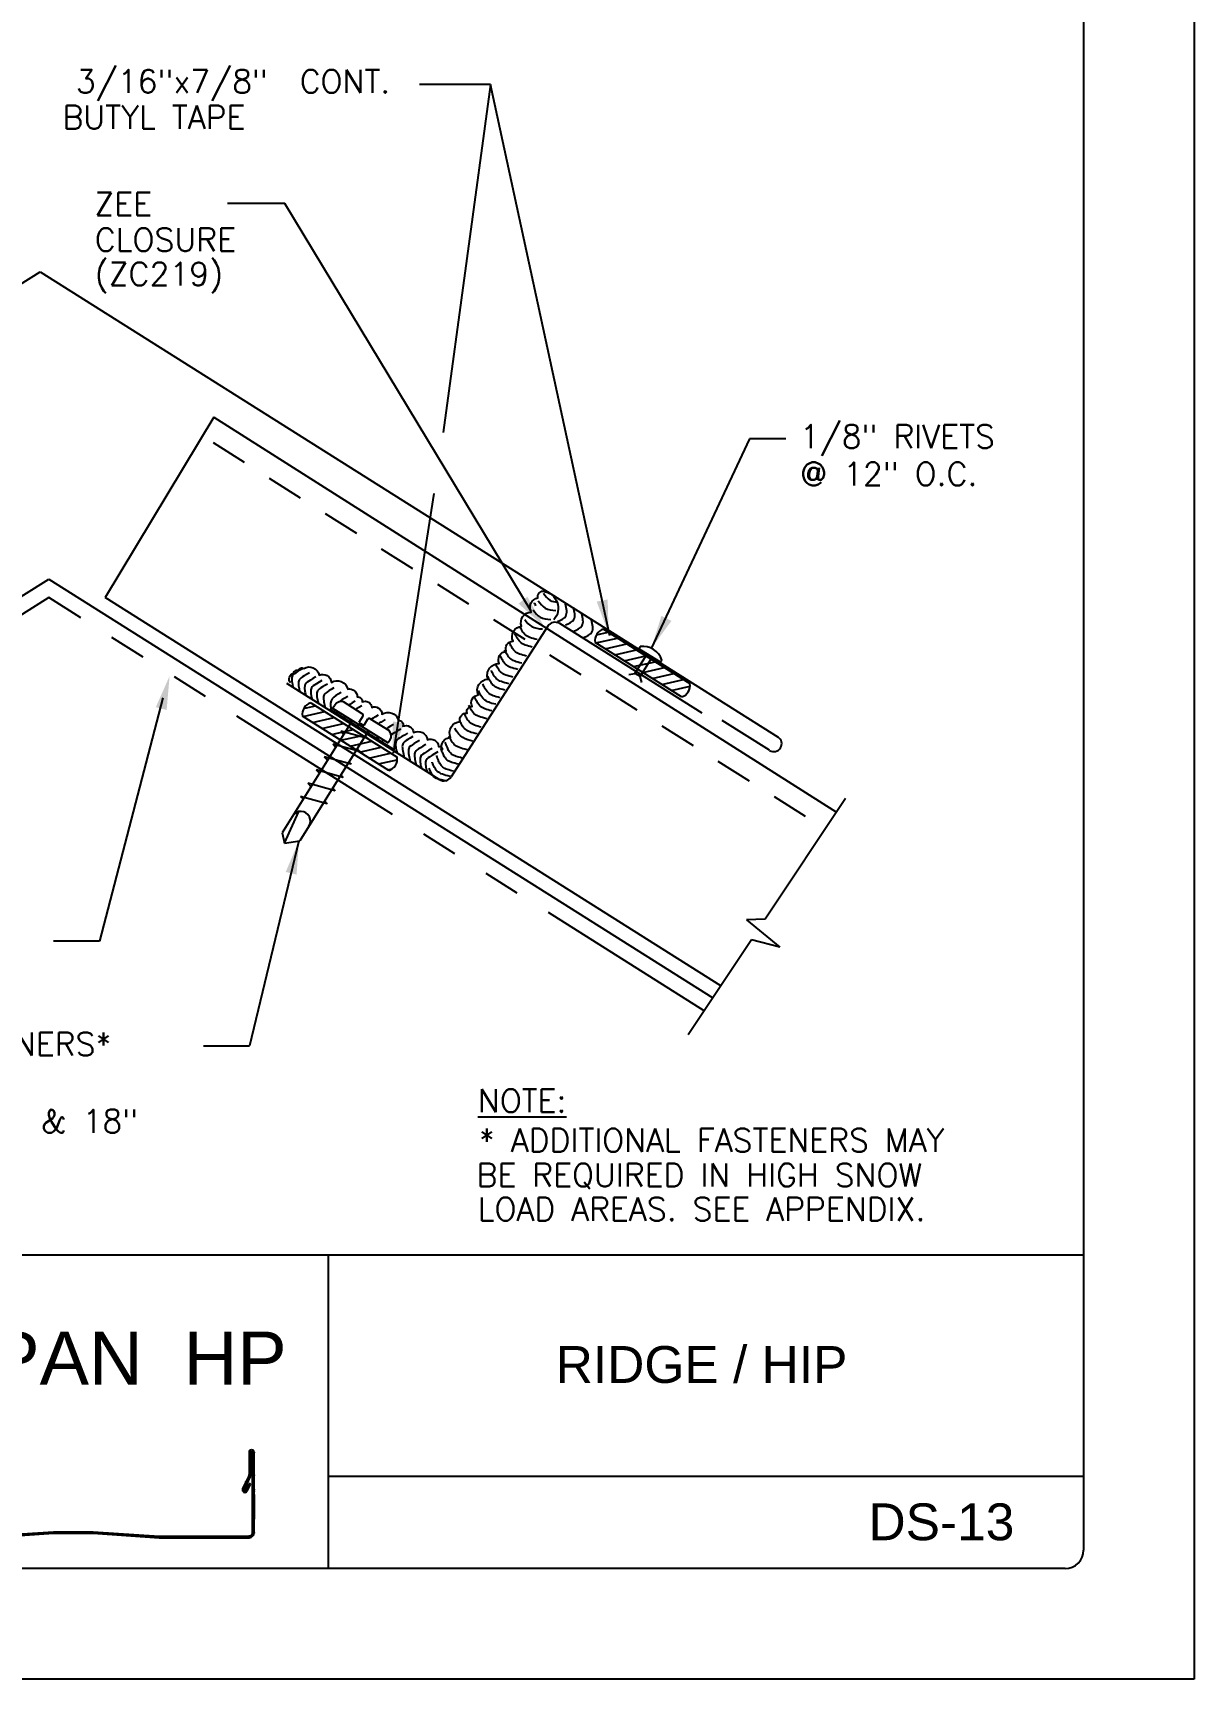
# Model space of a CAD drawing. Extents: x 119.2 to 127.7, y -26.1 to -15.1.
# Drawn here: x 123.75 to 127.69, y -26.13 to -20.55 of the extents above; entities that cross this region are included whole.
import ezdxf
from ezdxf.enums import TextEntityAlignment as Align

# ---------------------------------------------------------------- set-up
doc = ezdxf.new("R2010")
doc.units = 0
doc.header["$LTSCALE"] = 0.5
doc.header["$MEASUREMENT"] = 0
doc.linetypes.add('HIDDEN', pattern=[0.375, 0.25, -0.125])
doc.linetypes.add('PHANTOM', pattern=[2.5, 1.25, -0.25, 0.25, -0.25, 0.25, -0.25])
for name, color, linetype in [('BORDER', 9, 'CONTINUOUS'), ('DIM', 4, 'CONTINUOUS'), ('DWG', 2, 'CONTINUOUS')]:
    doc.layers.add(name, color=color, linetype=linetype)
doc.styles.add('ROMAND', font='romand.shx')
doc.styles.get("Standard").update_dxf_attribs({"font": 'romans.shx'})

msp = doc.modelspace()

# ---------------------------------------------------------------- linework, layer by layer
at = {"layer": 'BORDER'}
for p, q in [((127.6927, -15.1288), (127.6927, -26.1288)), ((127.3177, -15.5663), (127.3177, -25.6913)), ((127.3177, -24.6913), (119.7552, -24.6913)), ((124.7552, -24.6913), (124.7552, -25.7538)), ((124.4871, -25.3597), (124.4871, -25.4345)), ((124.4924, -25.3597), (124.4924, -25.4345)), ((124.4955, -25.3567), (124.4955, -25.3567)), ((124.4985, -25.6327), (124.4985, -25.3597)), ((124.5039, -25.6327), (124.5039, -25.3597)), ((124.486, -25.4392), (124.4652, -25.4839)), ((124.4909, -25.4415), (124.4701, -25.4861)), ((127.3177, -25.4413), (124.7552, -25.4413)), ((124.4693, -25.495), (124.4693, -25.495)), ((124.4715, -25.4902), (124.4715, -25.4902)), ((124.4756, -25.4887), (124.4867, -25.4649)), ((124.4804, -25.491), (124.4916, -25.4671)), ((124.4916, -25.4671), (124.4867, -25.4649)), ((124.5039, -25.5026), (124.5039, -25.5858)), ((123.6, -25.6438), (123.8237, -25.6288)), ((123.6, -25.6492), (123.8237, -25.6342)), ((123.8237, -25.6288), (123.9579, -25.6288)), ((123.8237, -25.6342), (123.9579, -25.6342)), ((123.9579, -25.6288), (124.1815, -25.6438)), ((123.9579, -25.6342), (124.1815, -25.6492)), ((124.1815, -25.6438), (124.4874, -25.6438)), ((124.1815, -25.6492), (124.4874, -25.6492)), ((127.2552, -25.7538), (119.8177, -25.7538)), ((127.6927, -26.1288), (119.1927, -26.1288))]:
    msp.add_line(p, q, dxfattribs=at)
for centre, radius, start, end in [((124.4955, -25.3597), 0.00841, 90, 180), ((124.4955, -25.3597), 0.00304, 90, 180), ((124.4955, -25.3597), 0.00841, 0, 90), ((124.4955, -25.3597), 0.00304, 360, 90), ((124.476, -25.4345), 0.0111, 335, 0), ((124.476, -25.4345), 0.0165, 335, 0), ((124.4728, -25.4874), 0.00841, 155, 245), ((124.4728, -25.4874), 0.00841, 245, 335), ((124.4728, -25.4874), 0.00304, 155, 245), ((124.4728, -25.4874), 0.00304, 245, 335), ((124.4874, -25.6327), 0.0111, 270, 360), ((124.4874, -25.6327), 0.0165, 270, 0), ((127.2552, -25.6913), 0.0625, 270, 0)]:
    msp.add_arc(centre, radius, start, end, dxfattribs=at)
for p in [(124.5039, -25.3597), (124.4763, -25.46), (124.4871, -25.437), (124.4871, -25.437), (124.5039, -25.437), (124.5039, -25.4915), (124.5041, -25.4859), (124.5039, -25.5746), (124.4874, -25.6438), (124.5039, -25.6327)]:
    msp.add_point(p, dxfattribs=at)
at = {"layer": 'DIM', "color": 5}
for p, q in [((125.3054, -20.7205), (125.0655, -20.7205)), ((125.3054, -20.7205), (125.1457, -21.9)), ((125.7108, -22.5897), (125.3054, -20.7205)), ((124.6077, -21.1233), (124.4139, -21.1233)), ((125.4438, -22.5064), (124.6077, -21.1233)), ((126.185, -21.9222), (125.8513, -22.6326)), ((126.3081, -21.9222), (126.185, -21.9222)), ((125.1134, -22.107), (124.9759, -22.9881)), ((124.1948, -22.8006), (123.98, -23.6253)), ((124.6562, -23.286), (124.4884, -23.9807)), ((123.98, -23.6253), (123.8238, -23.6253)), ((124.3329, -23.9807), (124.4884, -23.9807))]:
    msp.add_line(p, q, dxfattribs=at)
for points in [[(125.4308, -22.4573), (125.4012, -22.481), (125.4871, -22.5579)], [(125.7034, -22.4668), (125.6662, -22.4741), (125.7067, -22.5821)], [(125.9196, -22.5397), (125.8858, -22.5225), (125.8513, -22.6326)], [(124.1706, -22.8322), (124.2073, -22.8416), (124.2173, -22.7267)], [(125.0121, -22.887), (124.9748, -22.8804), (124.9735, -22.9957)], [(124.6113, -23.3912), (124.6481, -23.4001), (124.6562, -23.285)]]:
    msp.add_solid(points, dxfattribs=at)
at = {"layer": 'DWG'}
for p, q in [((121.2754, -22.9334), (123.7784, -21.3551)), ((123.7784, -21.3551), (126.2813, -22.9334)), ((124.367, -21.8487), (123.9982, -22.4605)), ((124.367, -21.8487), (126.4801, -23.1878)), ((126.0873, -23.7778), (123.9982, -22.4605)), ((125.4999, -22.5577), (125.1729, -23.0682)), ((126.0245, -22.8529), (125.5409, -22.5485)), ((125.1319, -23.0773), (124.6153, -22.7516)), ((126.2529, -22.9785), (126.0917, -22.8776))]:
    msp.add_line(p, q, dxfattribs=at)
at = {"layer": 'DWG', "color": 46, "linetype": 'HIDDEN'}
msp.add_line((124.3646, -21.9349), (126.4421, -23.2449), dxfattribs=at)
at = {"layer": 'DWG', "color": 46}
for p, q in [((121.5135, -23.8438), (123.8071, -22.3975)), ((123.8071, -22.3975), (126.0603, -23.8183)), ((125.4557, -22.4791), (125.4552, -22.478)), ((125.4567, -22.4814), (125.4557, -22.4791)), ((125.4582, -22.4846), (125.4567, -22.4814)), ((125.4601, -22.4884), (125.4582, -22.4846)), ((125.3901, -22.5851), (125.3897, -22.584)), ((125.3911, -22.5874), (125.3901, -22.5851)), ((125.3926, -22.5905), (125.3911, -22.5874)), ((125.3946, -22.5943), (125.3926, -22.5905)), ((125.3969, -22.5985), (125.3946, -22.5943)), ((125.3997, -22.6029), (125.3969, -22.5985)), ((125.4028, -22.6071), (125.3997, -22.6029)), ((125.4063, -22.611), (125.4028, -22.6071)), ((125.4063, -22.5594), (125.4059, -22.5582)), ((125.4073, -22.5617), (125.4063, -22.5594)), ((125.4101, -22.6143), (125.4063, -22.611)), ((125.4088, -22.5648), (125.4073, -22.5617)), ((125.4107, -22.5686), (125.4088, -22.5648)), ((125.4131, -22.5728), (125.4107, -22.5686)), ((125.4159, -22.5772), (125.4131, -22.5728)), ((125.419, -22.5814), (125.4159, -22.5772)), ((125.4225, -22.5853), (125.419, -22.5814)), ((125.4263, -22.5886), (125.4225, -22.5853)), ((125.4304, -22.5914), (125.4263, -22.5886)), ((125.4348, -22.5938), (125.4304, -22.5914)), ((125.4397, -22.5959), (125.4348, -22.5938)), ((125.445, -22.5977), (125.4397, -22.5959)), ((125.4508, -22.5994), (125.445, -22.5977)), ((125.457, -22.6011), (125.4508, -22.5994)), ((125.4638, -22.6028), (125.457, -22.6011)), ((125.9539, -22.7974), (125.6608, -22.6125)), ((125.6635, -22.6142), (125.737, -22.5976)), ((125.6652, -22.5865), (125.7051, -22.5775)), ((125.6892, -22.5674), (125.9824, -22.7523)), ((125.3408, -22.6608), (125.3404, -22.6597)), ((125.3418, -22.6631), (125.3408, -22.6608)), ((125.3433, -22.6663), (125.3418, -22.6631)), ((125.3452, -22.6701), (125.3433, -22.6663)), ((125.3548, -22.6395), (125.3543, -22.6384)), ((125.3558, -22.6418), (125.3548, -22.6395)), ((125.3573, -22.6449), (125.3558, -22.6418)), ((125.3592, -22.6487), (125.3573, -22.6449)), ((125.3616, -22.6529), (125.3592, -22.6487)), ((125.3644, -22.6573), (125.3616, -22.6529)), ((125.3675, -22.6615), (125.3644, -22.6573)), ((125.371, -22.6654), (125.3675, -22.6615)), ((125.371, -22.6153), (125.3705, -22.6141)), ((125.372, -22.6175), (125.371, -22.6153)), ((125.3747, -22.6687), (125.371, -22.6654)), ((125.3735, -22.6207), (125.372, -22.6175)), ((125.3754, -22.6245), (125.3735, -22.6207)), ((125.3789, -22.6715), (125.3747, -22.6687)), ((125.3778, -22.6287), (125.3754, -22.6245)), ((125.3806, -22.633), (125.3778, -22.6287)), ((125.3837, -22.6373), (125.3806, -22.633)), ((125.3872, -22.6411), (125.3837, -22.6373)), ((125.3909, -22.6445), (125.3872, -22.6411)), ((125.395, -22.6473), (125.3909, -22.6445)), ((125.3995, -22.6497), (125.395, -22.6473)), ((125.4044, -22.6518), (125.3995, -22.6497)), ((125.4097, -22.6536), (125.4044, -22.6518)), ((125.4154, -22.6553), (125.4097, -22.6536)), ((125.4142, -22.6171), (125.4101, -22.6143)), ((125.4187, -22.6195), (125.4142, -22.6171)), ((125.4217, -22.657), (125.4154, -22.6553)), ((125.4235, -22.6216), (125.4187, -22.6195)), ((125.4284, -22.6587), (125.4217, -22.657)), ((125.4288, -22.6235), (125.4235, -22.6216)), ((125.4346, -22.6252), (125.4288, -22.6235)), ((125.4408, -22.6268), (125.4346, -22.6252)), ((125.4476, -22.6285), (125.4408, -22.6268)), ((125.6954, -22.6344), (125.7689, -22.6177)), ((125.7273, -22.6545), (125.8008, -22.6378)), ((125.7592, -22.6746), (125.8327, -22.6579)), ((125.7959, -22.7178), (125.836, -22.6539)), ((125.8141, -22.6265), (125.8095, -22.6338)), ((125.8823, -22.6795), (125.8095, -22.6338)), ((125.8132, -22.7286), (125.8532, -22.6648)), ((125.8358, -22.6504), (125.8343, -22.6529)), ((125.8343, -22.6529), (125.8547, -22.6657)), ((125.8547, -22.6657), (125.8563, -22.6632)), ((124.6345, -22.7249), (124.6329, -22.7282)), ((124.637, -22.7218), (124.6345, -22.7249)), ((124.6405, -22.7187), (124.637, -22.7218)), ((124.6452, -22.7153), (124.6405, -22.7187)), ((124.6513, -22.7115), (124.6452, -22.7153)), ((124.659, -22.707), (124.6513, -22.7115)), ((124.6684, -22.7016), (124.659, -22.707)), ((124.682, -22.7213), (124.6743, -22.7259)), ((124.6915, -22.7159), (124.682, -22.7213)), ((125.3094, -22.7091), (125.309, -22.7081)), ((125.3104, -22.7113), (125.3094, -22.7091)), ((125.3119, -22.7144), (125.3104, -22.7113)), ((125.3138, -22.7182), (125.3119, -22.7144)), ((125.3161, -22.7224), (125.3138, -22.7182)), ((125.3189, -22.7267), (125.3161, -22.7224)), ((125.3241, -22.6867), (125.3237, -22.6855)), ((125.3251, -22.689), (125.3241, -22.6867)), ((125.3266, -22.6921), (125.3251, -22.689)), ((125.3286, -22.6959), (125.3266, -22.6921)), ((125.3309, -22.7001), (125.3286, -22.6959)), ((125.3337, -22.7045), (125.3309, -22.7001)), ((125.3368, -22.7087), (125.3337, -22.7045)), ((125.3403, -22.7126), (125.3368, -22.7087)), ((125.3441, -22.7159), (125.3403, -22.7126)), ((125.3482, -22.7188), (125.3441, -22.7159)), ((125.3476, -22.6743), (125.3452, -22.6701)), ((125.3504, -22.6786), (125.3476, -22.6743)), ((125.3527, -22.7212), (125.3482, -22.7188)), ((125.3535, -22.6828), (125.3504, -22.6786)), ((125.3576, -22.7232), (125.3527, -22.7212)), ((125.357, -22.6867), (125.3535, -22.6828)), ((125.3608, -22.69), (125.357, -22.6867)), ((125.3629, -22.7251), (125.3576, -22.7232)), ((125.3649, -22.6929), (125.3608, -22.69)), ((125.3687, -22.7268), (125.3629, -22.7251)), ((125.3693, -22.6953), (125.3649, -22.6929)), ((125.3742, -22.6973), (125.3693, -22.6953)), ((125.3795, -22.6992), (125.3742, -22.6973)), ((125.3833, -22.6739), (125.3789, -22.6715)), ((125.3853, -22.7009), (125.3795, -22.6992)), ((125.3882, -22.676), (125.3833, -22.6739)), ((125.3915, -22.7026), (125.3853, -22.7009)), ((125.3935, -22.6779), (125.3882, -22.676)), ((125.3983, -22.7043), (125.3915, -22.7026)), ((125.3992, -22.6796), (125.3935, -22.6779)), ((125.4055, -22.6812), (125.3992, -22.6796)), ((125.4122, -22.6829), (125.4055, -22.6812)), ((125.775, -22.721), (125.7959, -22.7178)), ((125.791, -22.6947), (125.8646, -22.678)), ((125.8132, -22.7286), (125.7959, -22.7178)), ((125.8229, -22.7148), (125.8965, -22.6981)), ((125.8548, -22.7349), (125.9284, -22.7182)), ((125.8869, -22.6722), (125.8823, -22.6795)), ((124.6321, -22.7318), (124.6317, -22.7359)), ((124.6317, -22.7359), (124.6318, -22.7405)), ((124.6318, -22.7405), (124.6323, -22.7452)), ((124.6329, -22.7282), (124.6321, -22.7318)), ((124.6323, -22.7452), (124.633, -22.7499)), ((124.633, -22.7499), (124.6338, -22.7544)), ((124.6338, -22.7544), (124.6347, -22.7585)), ((124.6347, -22.7585), (124.6355, -22.762)), ((124.6355, -22.762), (124.6362, -22.7647)), ((124.6549, -22.7463), (124.6545, -22.7504)), ((124.6545, -22.7504), (124.6546, -22.7549)), ((124.6546, -22.7549), (124.6551, -22.7597)), ((124.6557, -22.7427), (124.6549, -22.7463)), ((124.6551, -22.7597), (124.6557, -22.7644)), ((124.6573, -22.7394), (124.6557, -22.7427)), ((124.6557, -22.7644), (124.6566, -22.7688)), ((124.6566, -22.7688), (124.6574, -22.7729)), ((124.6598, -22.7363), (124.6573, -22.7394)), ((124.6574, -22.7729), (124.6583, -22.7764)), ((124.6583, -22.7764), (124.6589, -22.7791)), ((124.6633, -22.7332), (124.6598, -22.7363)), ((124.6681, -22.7298), (124.6633, -22.7332)), ((124.6743, -22.7259), (124.6681, -22.7298)), ((124.6756, -22.7608), (124.6752, -22.7649)), ((124.6752, -22.7649), (124.6753, -22.7694)), ((124.6753, -22.7694), (124.6758, -22.7741)), ((124.6765, -22.7571), (124.6756, -22.7608)), ((124.6758, -22.7741), (124.6764, -22.7786)), ((124.6764, -22.7786), (124.6772, -22.7829)), ((124.6781, -22.7539), (124.6765, -22.7571)), ((124.6806, -22.7508), (124.6781, -22.7539)), ((124.6842, -22.7476), (124.6806, -22.7508)), ((124.6892, -22.7441), (124.6842, -22.7476)), ((124.6956, -22.74), (124.6892, -22.7441)), ((124.7037, -22.7353), (124.6956, -22.74)), ((124.6963, -22.7732), (124.696, -22.7773)), ((124.696, -22.7773), (124.6961, -22.7818)), ((124.6972, -22.7696), (124.6963, -22.7732)), ((124.6988, -22.7663), (124.6972, -22.7696)), ((124.7013, -22.7632), (124.6988, -22.7663)), ((124.7049, -22.76), (124.7013, -22.7632)), ((124.7137, -22.7295), (124.7037, -22.7353)), ((124.7098, -22.7565), (124.7049, -22.76)), ((124.7162, -22.7525), (124.7098, -22.7565)), ((124.7243, -22.7478), (124.7162, -22.7525)), ((124.7179, -22.7799), (124.717, -22.7835)), ((124.7195, -22.7767), (124.7179, -22.7799)), ((124.7219, -22.7736), (124.7195, -22.7767)), ((124.7254, -22.7705), (124.7219, -22.7736)), ((124.7342, -22.7421), (124.7243, -22.7478)), ((124.73, -22.7671), (124.7254, -22.7705)), ((124.7361, -22.7633), (124.73, -22.7671)), ((124.7436, -22.7589), (124.7361, -22.7633)), ((124.7529, -22.7536), (124.7436, -22.7589)), ((124.7525, -22.7797), (124.748, -22.783)), ((124.7583, -22.7761), (124.7525, -22.7797)), ((124.7655, -22.7718), (124.7583, -22.7761)), ((124.7743, -22.7668), (124.7655, -22.7718)), ((125.2661, -22.7776), (125.2653, -22.7756)), ((125.2674, -22.7804), (125.2661, -22.7776)), ((125.269, -22.784), (125.2674, -22.7804)), ((125.2808, -22.7551), (125.28, -22.753)), ((125.2821, -22.7581), (125.2808, -22.7551)), ((125.2838, -22.7617), (125.2821, -22.7581)), ((125.2859, -22.7659), (125.2838, -22.7617)), ((125.2883, -22.7703), (125.2859, -22.7659)), ((125.2911, -22.7747), (125.2883, -22.7703)), ((125.2943, -22.779), (125.2911, -22.7747)), ((125.2977, -22.7829), (125.2943, -22.779)), ((125.2975, -22.7293), (125.2967, -22.7272)), ((125.2988, -22.7322), (125.2975, -22.7293)), ((125.3004, -22.7359), (125.2988, -22.7322)), ((125.3025, -22.74), (125.3004, -22.7359)), ((125.305, -22.7444), (125.3025, -22.74)), ((125.3078, -22.7488), (125.305, -22.7444)), ((125.3109, -22.7531), (125.3078, -22.7488)), ((125.3144, -22.757), (125.3109, -22.7531)), ((125.3182, -22.7603), (125.3144, -22.757)), ((125.3223, -22.7631), (125.3182, -22.7603)), ((125.322, -22.7309), (125.3189, -22.7267)), ((125.3255, -22.7348), (125.322, -22.7309)), ((125.3267, -22.7655), (125.3223, -22.7631)), ((125.3293, -22.7381), (125.3255, -22.7348)), ((125.3314, -22.7676), (125.3267, -22.7655)), ((125.3334, -22.7409), (125.3293, -22.7381)), ((125.3366, -22.7694), (125.3314, -22.7676)), ((125.3379, -22.7434), (125.3334, -22.7409)), ((125.342, -22.771), (125.3366, -22.7694)), ((125.3429, -22.7455), (125.3379, -22.7434)), ((125.3479, -22.7726), (125.342, -22.771)), ((125.3483, -22.7473), (125.3429, -22.7455)), ((125.3542, -22.7742), (125.3479, -22.7726)), ((125.3542, -22.7491), (125.3483, -22.7473)), ((125.3607, -22.7508), (125.3542, -22.7491)), ((125.3678, -22.7526), (125.3607, -22.7508)), ((125.375, -22.7285), (125.3687, -22.7268)), ((125.3819, -22.7302), (125.375, -22.7285)), ((125.8194, -22.7489), (125.8132, -22.7286)), ((125.8867, -22.755), (125.9603, -22.7384)), ((125.9186, -22.7751), (125.9829, -22.7606)), ((124.6721, -22.8362), (124.712, -22.8272)), ((124.6772, -22.7829), (124.678, -22.7867)), ((124.678, -22.7867), (124.6787, -22.7898)), ((124.6787, -22.7898), (124.6792, -22.7919)), ((124.6961, -22.7818), (124.6965, -22.7865)), ((124.6961, -22.8172), (124.9893, -23.002)), ((124.6965, -22.7865), (124.6972, -22.7911)), ((124.6972, -22.7911), (124.698, -22.7955)), ((124.698, -22.7955), (124.6988, -22.7994)), ((124.6988, -22.7994), (124.6995, -22.8027)), ((124.6995, -22.8027), (124.7001, -22.8051)), ((124.717, -22.7835), (124.7167, -22.7877)), ((124.7167, -22.7877), (124.7168, -22.7922)), ((124.7168, -22.7922), (124.7173, -22.797)), ((124.7173, -22.797), (124.718, -22.8019)), ((124.718, -22.8019), (124.7189, -22.8067)), ((124.7189, -22.8067), (124.7198, -22.8112)), ((124.7198, -22.8112), (124.7208, -22.8152)), ((124.7208, -22.8152), (124.7217, -22.8186)), ((124.7398, -22.796), (124.7395, -22.8001)), ((124.7395, -22.8001), (124.7396, -22.8047)), ((124.7396, -22.8047), (124.7401, -22.8096)), ((124.7407, -22.7923), (124.7398, -22.796)), ((124.7401, -22.8096), (124.7408, -22.8146)), ((124.7422, -22.7891), (124.7407, -22.7923)), ((124.7408, -22.8146), (124.7418, -22.8196)), ((124.7418, -22.8196), (124.7429, -22.8245)), ((124.7446, -22.786), (124.7422, -22.7891)), ((124.7429, -22.8245), (124.744, -22.8292)), ((124.744, -22.8292), (124.745, -22.8334)), ((124.748, -22.783), (124.7446, -22.786)), ((124.765, -22.8109), (124.7631, -22.8187)), ((124.7631, -22.8187), (124.7631, -22.8281)), ((124.7631, -22.8281), (124.7652, -22.8394)), ((124.7687, -22.8043), (124.765, -22.8109)), ((124.774, -22.7985), (124.7687, -22.8043)), ((124.7705, -22.8359), (124.7775, -22.825)), ((124.7705, -22.8359), (124.9586, -22.9534)), ((124.781, -22.7931), (124.774, -22.7985)), ((124.7894, -22.7878), (124.781, -22.7931)), ((124.7992, -22.7821), (124.7894, -22.7878)), ((124.792, -22.8138), (124.7913, -22.8144)), ((124.7969, -22.8103), (124.792, -22.8138)), ((124.8033, -22.8063), (124.7969, -22.8103)), ((124.8114, -22.8015), (124.8033, -22.8063)), ((124.8711, -22.8543), (124.8069, -22.8142)), ((124.8214, -22.7958), (124.8114, -22.8015)), ((124.8286, -22.8226), (124.8244, -22.8252)), ((124.837, -22.8177), (124.8286, -22.8226)), ((124.8473, -22.8118), (124.837, -22.8177)), ((124.8592, -22.8331), (124.8508, -22.8381)), ((124.8695, -22.8272), (124.8592, -22.8331)), ((125.2334, -22.8271), (125.2329, -22.8258)), ((125.2344, -22.8294), (125.2334, -22.8271)), ((125.2359, -22.8326), (125.2344, -22.8294)), ((125.2378, -22.8365), (125.2359, -22.8326)), ((125.2402, -22.8407), (125.2378, -22.8365)), ((125.2528, -22.7989), (125.2518, -22.7965)), ((125.2542, -22.8021), (125.2528, -22.7989)), ((125.2559, -22.8059), (125.2542, -22.8021)), ((125.258, -22.8101), (125.2559, -22.8059)), ((125.2605, -22.8146), (125.258, -22.8101)), ((125.2633, -22.8191), (125.2605, -22.8146)), ((125.2665, -22.8234), (125.2633, -22.8191)), ((125.27, -22.8273), (125.2665, -22.8234)), ((125.2711, -22.7881), (125.269, -22.784)), ((125.2737, -22.8306), (125.27, -22.8273)), ((125.2735, -22.7925), (125.2711, -22.7881)), ((125.2763, -22.7969), (125.2735, -22.7925)), ((125.2778, -22.8334), (125.2737, -22.8306)), ((125.2794, -22.8012), (125.2763, -22.7969)), ((125.2822, -22.8358), (125.2778, -22.8334)), ((125.2829, -22.8051), (125.2794, -22.8012)), ((125.287, -22.8378), (125.2822, -22.8358)), ((125.2867, -22.8084), (125.2829, -22.8051)), ((125.2908, -22.8112), (125.2867, -22.8084)), ((125.2953, -22.8136), (125.2908, -22.8112)), ((125.3001, -22.8157), (125.2953, -22.8136)), ((125.3015, -22.7862), (125.2977, -22.7829)), ((125.3053, -22.8175), (125.3001, -22.8157)), ((125.3056, -22.789), (125.3015, -22.7862)), ((125.311, -22.8192), (125.3053, -22.8175)), ((125.31, -22.7914), (125.3056, -22.789)), ((125.3148, -22.7935), (125.31, -22.7914)), ((125.3171, -22.8208), (125.311, -22.8192)), ((125.32, -22.7953), (125.3148, -22.7935)), ((125.3237, -22.8225), (125.3171, -22.8208)), ((125.3255, -22.7969), (125.32, -22.7953)), ((125.3314, -22.7985), (125.3255, -22.7969)), ((125.3378, -22.8001), (125.3314, -22.7985)), ((124.8361, -22.8785), (124.5989, -23.2585)), ((124.9608, -23.0471), (124.6677, -22.8623)), ((124.6704, -22.864), (124.7439, -22.8473)), ((124.7023, -22.8841), (124.7758, -22.8674)), ((124.7342, -22.9042), (124.8077, -22.8875)), ((124.9759, -22.9745), (124.7608, -22.8385)), ((124.7841, -22.8445), (124.7842, -22.8451)), ((124.7842, -22.8451), (124.7851, -22.8496)), ((124.7851, -22.8496), (124.7859, -22.8538)), ((124.7859, -22.8538), (124.7868, -22.8574)), ((124.7868, -22.8574), (124.7875, -22.8601)), ((124.8088, -22.8599), (124.8091, -22.8615)), ((124.8091, -22.8615), (124.8099, -22.8659)), ((124.8099, -22.8659), (124.8107, -22.8699)), ((124.8107, -22.8699), (124.8115, -22.8732)), ((124.8115, -22.8732), (124.8121, -22.8757)), ((124.8307, -22.8736), (124.8312, -22.8768)), ((124.8312, -22.8768), (124.8319, -22.881)), ((124.8319, -22.881), (124.8327, -22.8846)), ((124.8327, -22.8846), (124.8333, -22.8875)), ((124.8333, -22.8875), (124.8338, -22.8893)), ((124.8361, -22.8785), (124.8368, -22.8774)), ((124.8508, -22.8381), (124.8479, -22.8398)), ((124.855, -22.8887), (124.8555, -22.8923)), ((124.8555, -22.8923), (124.8563, -22.8964)), ((124.873, -22.8629), (124.8598, -22.8841)), ((124.8598, -22.8841), (124.8762, -22.8943)), ((124.8892, -22.8734), (124.8762, -22.8943)), ((124.8978, -22.8715), (124.9621, -22.9116)), ((124.902, -22.8727), (124.9009, -22.8735)), ((124.908, -22.869), (124.902, -22.8727)), ((124.9154, -22.8645), (124.908, -22.869)), ((124.9246, -22.8593), (124.9154, -22.8645)), ((124.9258, -22.8888), (124.9257, -22.8889)), ((124.9299, -22.8858), (124.9258, -22.8888)), ((124.935, -22.8825), (124.9299, -22.8858)), ((124.9414, -22.8787), (124.935, -22.8825)), ((124.949, -22.8743), (124.9414, -22.8787)), ((124.9765, -22.8912), (124.9663, -22.8971)), ((125.2014, -22.8775), (125.2006, -22.8757)), ((125.2026, -22.8804), (125.2014, -22.8775)), ((125.2042, -22.8839), (125.2026, -22.8804)), ((125.2063, -22.888), (125.2042, -22.8839)), ((125.2087, -22.8924), (125.2063, -22.888)), ((125.2115, -22.8968), (125.2087, -22.8924)), ((125.2174, -22.8539), (125.2164, -22.8513)), ((125.2189, -22.8573), (125.2174, -22.8539)), ((125.2207, -22.8612), (125.2189, -22.8573)), ((125.2228, -22.8655), (125.2207, -22.8612)), ((125.2253, -22.8701), (125.2228, -22.8655)), ((125.2282, -22.8746), (125.2253, -22.8701)), ((125.2313, -22.8788), (125.2282, -22.8746)), ((125.2348, -22.8827), (125.2313, -22.8788)), ((125.2386, -22.8861), (125.2348, -22.8827)), ((125.2426, -22.8889), (125.2386, -22.8861)), ((125.243, -22.845), (125.2402, -22.8407)), ((125.2471, -22.8913), (125.2426, -22.8889)), ((125.2461, -22.8493), (125.243, -22.845)), ((125.2496, -22.8531), (125.2461, -22.8493)), ((125.2519, -22.8933), (125.2471, -22.8913)), ((125.2534, -22.8565), (125.2496, -22.8531)), ((125.2575, -22.8593), (125.2534, -22.8565)), ((125.2621, -22.8617), (125.2575, -22.8593)), ((125.2671, -22.8638), (125.2621, -22.8617)), ((125.2726, -22.8658), (125.2671, -22.8638)), ((125.2788, -22.8676), (125.2726, -22.8658)), ((125.2855, -22.8693), (125.2788, -22.8676)), ((125.293, -22.8712), (125.2855, -22.8693)), ((125.2921, -22.8397), (125.287, -22.8378)), ((125.2977, -22.8413), (125.2921, -22.8397)), ((125.3036, -22.8429), (125.2977, -22.8413)), ((125.3099, -22.8445), (125.3036, -22.8429)), ((124.8911, -22.9137), (124.6589, -23.2856)), ((124.766, -22.9243), (124.8396, -22.9076)), ((124.7979, -22.9143), (124.8075, -22.9244)), ((124.7979, -22.9444), (124.8715, -22.9278)), ((124.8897, -22.9387), (124.7984, -22.9134)), ((124.8298, -22.9645), (124.9034, -22.9479)), ((124.8563, -22.8964), (124.857, -22.9001)), ((124.857, -22.9001), (124.8577, -22.9029)), ((124.8577, -22.9029), (124.8581, -22.9047)), ((124.8812, -22.9296), (124.8897, -22.9387)), ((124.8907, -22.911), (124.8911, -22.913)), ((124.8911, -22.9137), (124.8922, -22.912)), ((124.8911, -22.913), (124.8922, -22.9182)), ((124.8922, -22.9182), (124.8934, -22.9231)), ((124.8934, -22.9231), (124.8945, -22.9276)), ((124.9212, -22.93), (124.9219, -22.9335)), ((124.9219, -22.9335), (124.9235, -22.9401)), ((124.9235, -22.9401), (124.9253, -22.947)), ((124.94, -22.9418), (124.9413, -22.9491)), ((124.9576, -22.9026), (124.9531, -22.906)), ((124.9663, -22.8971), (124.9576, -22.9026)), ((124.9653, -22.9428), (124.9586, -22.9534)), ((124.9704, -22.9254), (124.9689, -22.9267)), ((124.9755, -22.9218), (124.9704, -22.9254)), ((124.9823, -22.9176), (124.9755, -22.9218)), ((124.9908, -22.9126), (124.9823, -22.9176)), ((124.9868, -22.9463), (124.9852, -22.9496)), ((124.9894, -22.9432), (124.9868, -22.9463)), ((124.9932, -22.9399), (124.9894, -22.9432)), ((125.0014, -22.9065), (124.9908, -22.9126)), ((124.9984, -22.9362), (124.9932, -22.9399)), ((125.0052, -22.932), (124.9984, -22.9362)), ((125.0139, -22.9269), (125.0052, -22.932)), ((125.0154, -22.9485), (125.012, -22.9516)), ((125.0246, -22.9208), (125.0139, -22.9269)), ((125.02, -22.9452), (125.0154, -22.9485)), ((125.026, -22.9414), (125.02, -22.9452)), ((125.0334, -22.9371), (125.026, -22.9414)), ((125.0425, -22.9318), (125.0334, -22.9371)), ((125.0647, -22.9455), (125.0551, -22.951)), ((125.1663, -22.9315), (125.1656, -22.9298)), ((125.1675, -22.9342), (125.1663, -22.9315)), ((125.1691, -22.9377), (125.1675, -22.9342)), ((125.1711, -22.9417), (125.1691, -22.9377)), ((125.1735, -22.946), (125.1711, -22.9417)), ((125.1763, -22.9504), (125.1735, -22.946)), ((125.1908, -22.9141), (125.1854, -22.9032)), ((125.1972, -22.9229), (125.1908, -22.9141)), ((125.2044, -22.9299), (125.1972, -22.9229)), ((125.2121, -22.9353), (125.2044, -22.9299)), ((125.2146, -22.901), (125.2115, -22.8968)), ((125.2203, -22.9394), (125.2121, -22.9353)), ((125.2181, -22.9049), (125.2146, -22.901)), ((125.2219, -22.9083), (125.2181, -22.9049)), ((125.2287, -22.9426), (125.2203, -22.9394)), ((125.226, -22.9111), (125.2219, -22.9083)), ((125.2305, -22.9135), (125.226, -22.9111)), ((125.237, -22.945), (125.2287, -22.9426)), ((125.2355, -22.9156), (125.2305, -22.9135)), ((125.2409, -22.9175), (125.2355, -22.9156)), ((125.2451, -22.9471), (125.237, -22.945)), ((125.2469, -22.9192), (125.2409, -22.9175)), ((125.2534, -22.921), (125.2469, -22.9192)), ((125.257, -22.8951), (125.2519, -22.8933)), ((125.2605, -22.9227), (125.2534, -22.921)), ((125.2625, -22.8968), (125.257, -22.8951)), ((125.2685, -22.8984), (125.2625, -22.8968)), ((125.2748, -22.9), (125.2685, -22.8984)), ((124.8331, -23.0257), (124.7418, -23.0004)), ((124.7418, -23.0004), (124.7528, -23.012)), ((124.8627, -22.983), (124.7714, -22.9577)), ((124.7714, -22.9577), (124.7806, -22.9674)), ((124.8537, -22.9735), (124.8627, -22.983)), ((124.8617, -22.9846), (124.9353, -22.968)), ((124.8936, -23.0048), (124.9672, -22.9881)), ((124.9843, -22.9532), (124.984, -22.9574)), ((124.984, -22.9574), (124.9841, -22.9619)), ((124.9841, -22.9619), (124.9845, -22.9667)), ((124.9852, -22.9496), (124.9843, -22.9532)), ((124.9845, -22.9667), (124.9852, -22.9714)), ((124.9852, -22.9714), (124.9861, -22.976)), ((124.9861, -22.976), (124.987, -22.9803)), ((124.987, -22.9803), (124.9879, -22.984)), ((124.9879, -22.984), (124.9886, -22.987)), ((125.0071, -22.9615), (125.0068, -22.9657)), ((125.0068, -22.9657), (125.0069, -22.9703)), ((125.0069, -22.9703), (125.0074, -22.9753)), ((125.008, -22.9579), (125.0071, -22.9615)), ((125.0074, -22.9753), (125.0083, -22.9806)), ((125.0096, -22.9547), (125.008, -22.9579)), ((125.0083, -22.9806), (125.0093, -22.9861)), ((125.0093, -22.9861), (125.0106, -22.9916)), ((125.012, -22.9516), (125.0096, -22.9547)), ((125.0106, -22.9916), (125.0119, -22.9971)), ((125.0119, -22.9971), (125.0132, -23.0025)), ((125.0278, -22.976), (125.0275, -22.9802)), ((125.0275, -22.9802), (125.0276, -22.9848)), ((125.0276, -22.9848), (125.0281, -22.9897)), ((125.0287, -22.9724), (125.0278, -22.976)), ((125.0281, -22.9897), (125.0289, -22.9949)), ((125.0303, -22.9691), (125.0287, -22.9724)), ((125.0289, -22.9949), (125.0299, -23.0001)), ((125.0299, -23.0001), (125.0311, -23.0054)), ((125.0328, -22.966), (125.0303, -22.9691)), ((125.0363, -22.9629), (125.0328, -22.966)), ((125.0411, -22.9595), (125.0363, -22.9629)), ((125.0473, -22.9556), (125.0411, -22.9595)), ((125.0551, -22.951), (125.0473, -22.9556)), ((125.0485, -22.9905), (125.0482, -22.9946)), ((125.0482, -22.9946), (125.0483, -22.9992)), ((125.0483, -22.9992), (125.0488, -23.0041)), ((125.0494, -22.9869), (125.0485, -22.9905)), ((125.0488, -23.0041), (125.0496, -23.0092)), ((125.051, -22.9836), (125.0494, -22.9869)), ((125.0536, -22.9805), (125.051, -22.9836)), ((125.0572, -22.9773), (125.0536, -22.9805)), ((125.0622, -22.9737), (125.0572, -22.9773)), ((125.0687, -22.9697), (125.0622, -22.9737)), ((125.0681, -23.0014), (125.0672, -23.005)), ((125.0697, -22.9981), (125.0681, -23.0014)), ((125.0768, -22.9649), (125.0687, -22.9697)), ((125.0724, -22.9949), (125.0697, -22.9981)), ((125.0762, -22.9916), (125.0724, -22.9949)), ((125.0815, -22.9879), (125.0762, -22.9916)), ((125.0869, -22.9592), (125.0768, -22.9649)), ((125.0884, -22.9836), (125.0815, -22.9879)), ((125.0972, -22.9784), (125.0884, -22.9836)), ((125.0949, -23.0039), (125.091, -23.0073)), ((125.1003, -23.0002), (125.0949, -23.0039)), ((125.1081, -22.9722), (125.0972, -22.9784)), ((125.1074, -22.9958), (125.1003, -23.0002)), ((125.1164, -22.9905), (125.1074, -22.9958)), ((125.1275, -22.9842), (125.1164, -22.9905)), ((125.1238, -22.9987), (125.1227, -22.996)), ((125.1247, -23.0009), (125.1238, -22.9987)), ((125.1254, -23.0027), (125.1247, -23.0009)), ((125.1261, -23.0044), (125.1254, -23.0027)), ((125.1267, -23.006), (125.1261, -23.0044)), ((125.1387, -22.9749), (125.1378, -22.9727)), ((125.1395, -22.9768), (125.1387, -22.9749)), ((125.1401, -22.9784), (125.1395, -22.9768)), ((125.1408, -22.98), (125.1401, -22.9784)), ((125.1414, -22.9816), (125.1408, -22.98)), ((125.1421, -22.9833), (125.1414, -22.9816)), ((125.1428, -22.9852), (125.1421, -22.9833)), ((125.1437, -22.9874), (125.1428, -22.9852)), ((125.1448, -22.9899), (125.1437, -22.9874)), ((125.146, -22.9928), (125.1448, -22.9899)), ((125.1474, -22.9959), (125.146, -22.9928)), ((125.1492, -22.9992), (125.1474, -22.9959)), ((125.1512, -23.0024), (125.1492, -22.9992)), ((125.1535, -23.0056), (125.1512, -23.0024)), ((125.1529, -22.953), (125.152, -22.9508)), ((125.1537, -22.955), (125.1529, -22.953)), ((125.1544, -22.9568), (125.1537, -22.955)), ((125.1551, -22.9586), (125.1544, -22.9568)), ((125.1558, -22.9603), (125.1551, -22.9586)), ((125.1566, -22.9622), (125.1558, -22.9603)), ((125.1574, -22.9643), (125.1566, -22.9622)), ((125.1584, -22.9666), (125.1574, -22.9643)), ((125.1595, -22.9693), (125.1584, -22.9666)), ((125.1607, -22.9723), (125.1595, -22.9693)), ((125.1622, -22.9755), (125.1607, -22.9723)), ((125.164, -22.9788), (125.1622, -22.9755)), ((125.166, -22.9821), (125.164, -22.9788)), ((125.1683, -22.9853), (125.166, -22.9821)), ((125.1709, -22.9883), (125.1683, -22.9853)), ((125.174, -22.9911), (125.1709, -22.9883)), ((125.1774, -22.9935), (125.174, -22.9911)), ((125.1795, -22.9547), (125.1763, -22.9504)), ((125.1811, -22.9957), (125.1774, -22.9935)), ((125.1829, -22.9586), (125.1795, -22.9547)), ((125.1852, -22.9975), (125.1811, -22.9957)), ((125.1867, -22.9619), (125.1829, -22.9586)), ((125.1896, -22.9992), (125.1852, -22.9975)), ((125.1909, -22.9647), (125.1867, -22.9619)), ((125.1942, -23.0007), (125.1896, -22.9992)), ((125.1954, -22.9671), (125.1909, -22.9647)), ((125.1989, -23.0021), (125.1942, -23.0007)), ((125.2005, -22.9693), (125.1954, -22.9671)), ((125.2038, -23.0034), (125.1989, -23.0021)), ((125.206, -22.9712), (125.2005, -22.9693)), ((125.2089, -23.0046), (125.2038, -23.0034)), ((125.2122, -22.973), (125.206, -22.9712)), ((125.219, -22.9748), (125.2122, -22.973)), ((125.2265, -22.9767), (125.219, -22.9748)), ((124.8063, -23.0702), (124.7151, -23.0449)), ((124.7151, -23.0449), (124.7254, -23.0558)), ((124.8259, -23.0181), (124.8331, -23.0257)), ((124.9255, -23.0249), (124.9898, -23.0103)), ((124.9574, -23.045), (124.9727, -23.0415)), ((125.0311, -23.0054), (125.0323, -23.0105)), ((125.0323, -23.0105), (125.0335, -23.0153)), ((125.0496, -23.0092), (125.0506, -23.0142)), ((125.0506, -23.0142), (125.0516, -23.0192)), ((125.0516, -23.0192), (125.0528, -23.0238)), ((125.0528, -23.0238), (125.0538, -23.0281)), ((125.0672, -23.005), (125.0669, -23.0091)), ((125.0669, -23.0091), (125.067, -23.0137)), ((125.067, -23.0137), (125.0674, -23.0184)), ((125.0674, -23.0184), (125.0681, -23.0232)), ((125.0681, -23.0232), (125.069, -23.0279)), ((125.069, -23.0279), (125.0699, -23.0323)), ((125.0699, -23.0323), (125.0709, -23.0361)), ((125.0709, -23.0361), (125.0717, -23.0393)), ((125.0858, -23.0174), (125.0855, -23.0215)), ((125.0855, -23.0215), (125.0856, -23.0261)), ((125.0856, -23.0261), (125.0861, -23.0308)), ((125.0867, -23.0138), (125.0858, -23.0174)), ((125.0861, -23.0308), (125.0868, -23.0356)), ((125.0884, -23.0105), (125.0867, -23.0138)), ((125.0868, -23.0356), (125.0876, -23.0401)), ((125.0876, -23.0401), (125.0885, -23.0444)), ((125.091, -23.0073), (125.0884, -23.0105)), ((125.0885, -23.0444), (125.0894, -23.048)), ((125.0894, -23.048), (125.0901, -23.051)), ((125.1017, -23.0476), (125.098, -23.0386)), ((125.1056, -23.0565), (125.1017, -23.0476)), ((125.1091, -23.063), (125.1056, -23.0565)), ((125.1086, -23.0213), (125.1077, -23.0192)), ((125.1099, -23.0243), (125.1086, -23.0213)), ((125.1116, -23.028), (125.1099, -23.0243)), ((125.1137, -23.0322), (125.1116, -23.028)), ((125.1161, -23.0366), (125.1137, -23.0322)), ((125.1189, -23.041), (125.1161, -23.0366)), ((125.1221, -23.0453), (125.1189, -23.041)), ((125.1255, -23.0492), (125.1221, -23.0453)), ((125.1293, -23.0525), (125.1255, -23.0492)), ((125.1274, -23.0076), (125.1267, -23.006)), ((125.1281, -23.0095), (125.1274, -23.0076)), ((125.129, -23.0116), (125.1281, -23.0095)), ((125.13, -23.0141), (125.129, -23.0116)), ((125.1335, -23.0553), (125.1293, -23.0525)), ((125.1312, -23.017), (125.13, -23.0141)), ((125.1327, -23.02), (125.1312, -23.017)), ((125.1344, -23.0232), (125.1327, -23.02)), ((125.138, -23.0578), (125.1335, -23.0553)), ((125.1363, -23.0265), (125.1344, -23.0232)), ((125.1387, -23.0297), (125.1363, -23.0265)), ((125.1431, -23.0599), (125.138, -23.0578)), ((125.1413, -23.0327), (125.1387, -23.0297)), ((125.1443, -23.0355), (125.1413, -23.0327)), ((125.1487, -23.0618), (125.1431, -23.0599)), ((125.1477, -23.0379), (125.1443, -23.0355)), ((125.1515, -23.0401), (125.1477, -23.0379)), ((125.1557, -23.0419), (125.1515, -23.0401)), ((125.1561, -23.0086), (125.1535, -23.0056)), ((125.1601, -23.0436), (125.1557, -23.0419)), ((125.1591, -23.0114), (125.1561, -23.0086)), ((125.1626, -23.0139), (125.1591, -23.0114)), ((125.1649, -23.0452), (125.1601, -23.0436)), ((125.1664, -23.016), (125.1626, -23.0139)), ((125.1699, -23.0466), (125.1649, -23.0452)), ((125.1705, -23.0179), (125.1664, -23.016)), ((125.1752, -23.048), (125.1699, -23.0466)), ((125.175, -23.0196), (125.1705, -23.0179)), ((125.1798, -23.0211), (125.175, -23.0196)), ((125.1806, -23.0494), (125.1752, -23.048)), ((125.1849, -23.0226), (125.1798, -23.0211)), ((125.1902, -23.024), (125.1849, -23.0226)), ((125.1958, -23.0254), (125.1902, -23.024)), ((124.6859, -23.0898), (124.6969, -23.1015)), ((124.779, -23.1156), (124.6859, -23.0898)), ((124.7706, -23.1067), (124.779, -23.1156)), ((124.7986, -23.0619), (124.8063, -23.0702)), ((125.1129, -23.0677), (125.1091, -23.063)), ((125.1172, -23.0711), (125.1129, -23.0677)), ((125.1228, -23.0736), (125.1172, -23.0711)), ((125.13, -23.0759), (125.1228, -23.0736)), ((125.1592, -23.0834), (125.13, -23.0759)), ((125.1549, -23.0636), (125.1487, -23.0618)), ((125.1617, -23.0654), (125.1549, -23.0636)), ((125.1693, -23.0673), (125.1617, -23.0654)), ((124.7522, -23.1601), (124.6609, -23.1348)), ((124.6609, -23.1348), (124.6706, -23.143)), ((124.7427, -23.15), (124.7522, -23.1601)), ((126.5106, -23.142), (126.2381, -23.5513)), ((124.6074, -23.2934), (124.6554, -23.1864)), ((124.5989, -23.2585), (124.6074, -23.2934)), ((124.6074, -23.2934), (124.6589, -23.2856)), ((126.2381, -23.5513), (126.1743, -23.5534)), ((126.1743, -23.5534), (126.2872, -23.6467)), ((126.1912, -23.6217), (125.9766, -23.944)), ((126.2872, -23.6467), (126.1912, -23.6217))]:
    msp.add_line(p, q, dxfattribs=at)
at = {"layer": 'DWG', "linetype": 'PHANTOM'}
for p, q in [((123.8071, -22.4603), (121.5429, -23.888)), ((126.0309, -23.8625), (123.8071, -22.4603))]:
    msp.add_line(p, q, dxfattribs=at)
at = {"layer": 'DWG', "color": 46}
msp.add_lwpolyline([(124.6274, -22.7501, -0.520567), (124.6377, -22.7167, -0.520567), (124.655, -22.7084, -0.520567), (124.6724, -22.7007, -0.520567), (124.725, -22.7238, -0.520567), (124.7662, -22.7482, -0.520567), (124.8214, -22.7713, -0.520567), (124.8535, -22.7976, -0.520567), (124.8709, -22.8143, -0.520567), (124.903, -22.8329, -0.520567), (124.9377, -22.856, -0.520567), (124.9936, -22.8772, -0.520567), (125.009, -22.8971, -0.520567), (125.0449, -22.9183, -0.520567), (125.0918, -22.9427, -0.520567), (125.1297, -22.9652, -0.520567), (125.1419, -22.9774, -0.520567), (125.1708, -22.9352, -0.520567), (125.2027, -22.8808, -0.520567), (125.2263, -22.8521, -0.520567), (125.2438, -22.8295, -0.520567), (125.2643, -22.7904, -0.520567), (125.2972, -22.737, -0.520567), (125.3352, -22.6836, -0.520567), (125.3589, -22.6426, -0.520567), (125.3825, -22.6087, -0.520567), (125.4113, -22.5573, -0.520567), (125.4443, -22.5098, -0.520567), (125.4669, -22.4615, -0.520567), (125.4844, -22.4389, -0.61159), (125.5206, -22.5358)], format="xyb", dxfattribs=at)
at = {"layer": 'DWG'}
for centre, radius, start, end in [((125.525, -22.5738), 0.0298, 57.8111, 147.3566), ((126.2671, -22.956), 0.0267, 237.7651, 57.7651), ((125.1478, -23.0521), 0.0298, 237.7651, 327.3566)]:
    msp.add_arc(centre, radius, start, end, dxfattribs=at)
at = {"layer": 'DWG', "color": 46}
for centre, radius, start, end in [((125.7002, -22.6059), 0.04, 105.9548, 189.5754), ((125.8221, -22.6946), 0.0686, 19.0948, 96.7187), ((125.9429, -22.759), 0.04, 285.9548, 9.5754), ((124.7071, -22.8556), 0.04, 105.9548, 189.5754), ((124.7993, -22.8391), 0.026, 73.0504, 147.2773), ((124.8677, -22.8596), 0.00623, 327.2773, 57.2773), ((124.8945, -22.8768), 0.00623, 57.2773, 147.2773), ((124.9431, -22.9293), 0.026, 328.7566, 42.9835), ((124.9498, -23.0087), 0.04, 285.9548, 9.5754), ((124.6624, -23.2183), 0.0327, 325.7441, 148.942)]:
    msp.add_arc(centre, radius, start, end, dxfattribs=at)
for points in [[(125.4853, -22.4452), (125.5089, -22.4698), (125.5321, -22.4762)], [(125.4678, -22.4714), (125.4913, -22.496), (125.5275, -22.5039)], [(125.533, -22.5421), (125.5614, -22.5233), (125.5602, -22.4831)], [(125.5604, -22.5531), (125.5888, -22.5343), (125.5876, -22.4942)], [(125.4221, -22.5343), (125.4457, -22.5589), (125.4818, -22.5668)], [(125.4508, -22.5024), (125.4743, -22.527), (125.5104, -22.5349)], [(125.5882, -22.5744), (125.6166, -22.5556), (125.6155, -22.5155)], [(125.6214, -22.5963), (125.6498, -22.5775), (125.6486, -22.5374)]]:
    msp.add_spline(points, degree=3, dxfattribs=at)

# ---------------------------------------------------------------- texts
at = {"layer": 'BORDER', "attachment_point": 5, "style": 'ROMAND'}
for s, insert, char_height, width in [('\\pt1.98;{\\fArial|b0|i0|c0|p34;DESIGN SPAN  HP }', (123.5108, -25.0414), 0.18, 2.501468), ('\\pt1.375;{\\fArial|b0|i0|c0|p34;RIDGE / HIP}', (126.0219, -25.0626), 0.125, 2.501468), ('\\pt1.375;{\\fArial|b0|i0|c0|p34;DS-13}', (126.8356, -25.5962), 0.125, 0.609551)]:
    msp.add_mtext(s, dxfattribs=dict(at, insert=insert, char_height=char_height, width=width))
at = {"layer": 'DIM'}
for s, p in [('3/16"x7/8"  CONT.', (124.966, -20.7095)), ('BUTYL TAPE', (124.4748, -20.8311))]:
    msp.add_text(s, height=0.07875, dxfattribs=at).set_placement(p, align=Align.MIDDLE_RIGHT)
for s, p in [('ZEE', (123.9622, -21.1255)), ('CLOSURE', (123.9636, -21.2464)), ('(ZC219)', (123.9636, -21.3627)), ('1/8" RIVETS', (126.3556, -21.9137)), ('@ 12" O.C.', (126.3569, -22.0409))]:
    msp.add_text(s, height=0.07875, dxfattribs=at).set_placement(p, align=Align.MIDDLE_LEFT)
for s, p in [('EQUALLY SPACED FASTENERS*', (122.4203, -24.014)), ('%%UNOTE:', (125.2632, -24.2062)), ('(4) MIN. FOR 16", 17" & 18"', (122.5145, -24.2757)), ('* ADDITIONAL FASTENERS MAY', (125.2668, -24.3403)), ('BE REQUIRED IN HIGH SNOW', (125.2587, -24.4585)), ('LOAD AREAS. SEE APPENDIX.', (125.2625, -24.574))]:
    msp.add_text(s, height=0.07875, dxfattribs=at).set_placement(p)

doc.saveas('drawing.dxf')
